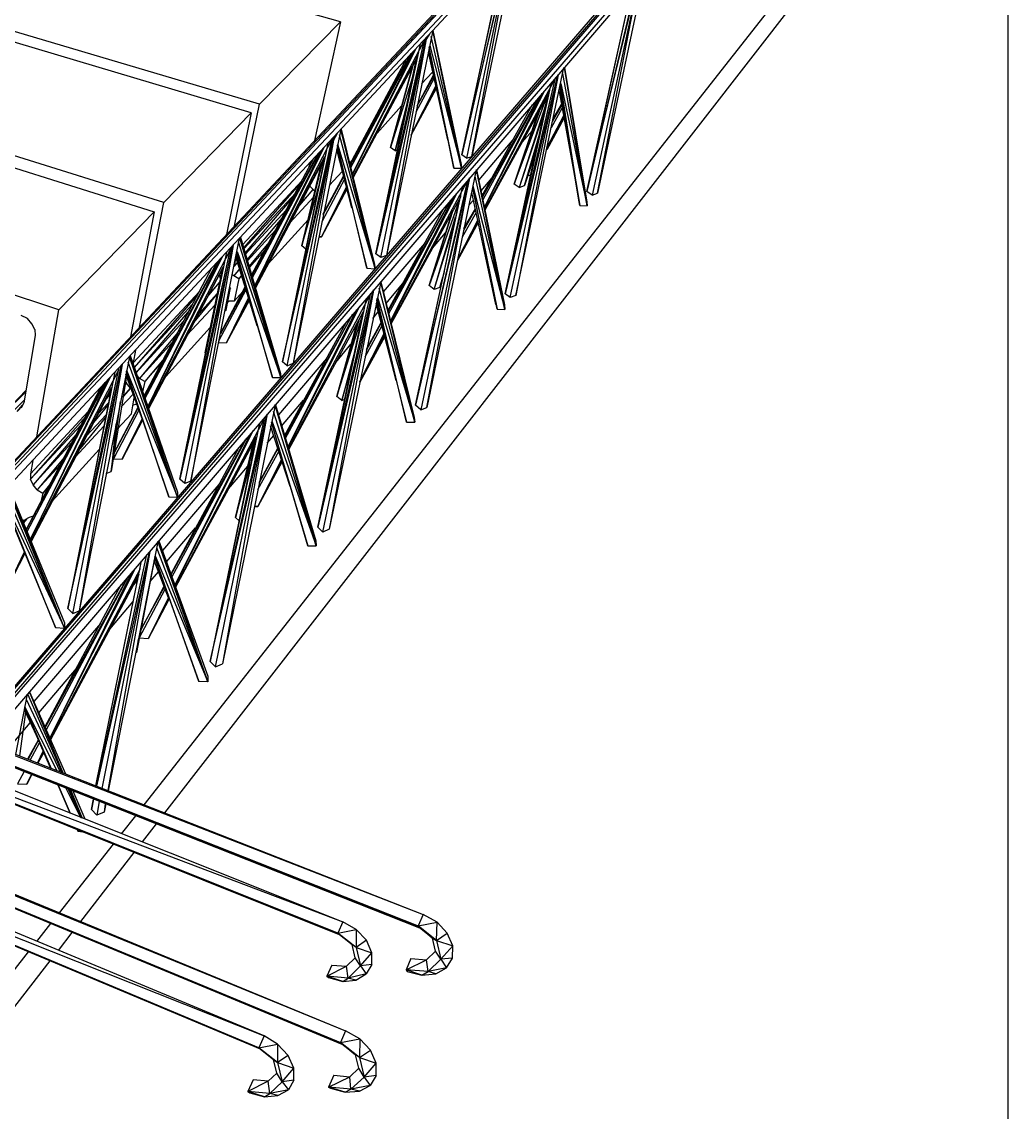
# Model space of a CAD drawing. Header units: inches. Extents: x -1482 to -895, y -39 to 122.
# Drawn here: x -995.226 to -993.158, y 0.844 to 3.13 of the extents above; entities that cross this region are included whole.
import ezdxf

# ---------------------------------------------------------------- set-up
doc = ezdxf.new("R2010")
doc.units = ezdxf.units.IN
doc.header["$MEASUREMENT"] = 0
doc.layers.add('all', color=1, linetype='Continuous')
doc.layers.add('KADR', color=5, linetype='Continuous')

# ---------------------------------------------------------------- blocks, each defined once
blk = doc.blocks.new('eeeeeeeeeeeeeeeee')
at = {"layer": 'all'}
for p, q in [((408.3574, -117.5453), (410.7129, -115.0324)), ((410.7185, -115.0324), (408.3591, -117.5453)), ((408.3651, -117.5479), (410.7186, -115.0324)), ((408.3694, -117.5496), (410.7367, -115.0324)), ((410.7336, -115.0356), (408.3873, -117.5564)), ((408.6876, -117.6753), (410.8618, -115.1564)), ((408.6901, -117.6762), (410.8618, -115.1644)), ((410.8618, -115.1647), (408.6961, -117.6788)), ((408.7012, -117.6805), (410.8618, -115.1841)), ((410.8618, -115.1852), (408.7184, -117.6873)), ((410.8618, -115.5117), (409.0494, -117.8173)), ((410.8618, -115.5577), (409.093, -117.8344)), ((409.4617, -116.1758), (408.5729, -115.9244)), ((409.8321, -116.0039), (409.7371, -116.4581)), ((409.7166, -116.4547), (409.8192, -116.0185)), ((409.8158, -116.0219), (409.7166, -116.4547)), ((409.8192, -116.0176), (409.726, -116.4615)), ((409.7371, -116.4581), (409.8201, -116.0176)), ((409.7166, -116.4547), (409.8073, -116.0313)), ((409.8021, -116.0492), (409.7166, -116.4547)), ((410.0989, -116.0749), (410.0006, -116.5351)), ((409.2744, -116.3666), (408.3625, -116.0946)), ((409.2923, -116.3486), (408.3822, -116.0792)), ((409.9783, -116.5317), (410.0853, -116.0912)), ((410.0818, -116.0954), (409.9783, -116.5317)), ((410.0861, -116.0903), (409.9895, -116.5394)), ((410.0006, -116.5351), (410.087, -116.0903)), ((409.9783, -116.5317), (410.0724, -116.1066)), ((410.0682, -116.122), (409.9783, -116.5317)), ((409.4617, -116.1758), (409.2923, -116.3486)), ((409.4617, -116.1758), (409.4078, -116.4248)), ((409.6413, -116.2092), (409.5361, -116.6626)), ((409.5464, -116.6703), (409.6413, -116.2092)), ((409.6559, -116.1938), (409.5583, -116.666)), ((409.6422, -116.2083), (409.5583, -116.666)), ((409.6405, -116.216), (409.649, -116.2015)), ((409.7157, -116.4829), (409.6524, -116.2066)), ((409.7157, -116.4829), (409.6559, -116.1938)), ((409.6559, -116.1938), (409.7149, -116.4752)), ((409.7157, -116.4829), (409.6559, -116.1938)), ((409.4865, -116.4975), (409.6208, -116.2314)), ((409.4865, -116.4966), (409.6165, -116.2357)), ((409.4882, -116.5017), (409.6362, -116.2186)), ((409.5361, -116.6626), (409.6379, -116.2135)), ((409.6293, -116.222), (409.5361, -116.6626)), ((409.6473, -116.2323), (409.6995, -116.4829)), ((409.6995, -116.4829), (409.6482, -116.228)), ((409.649, -116.2255), (409.7157, -116.4829)), ((409.4814, -116.4752), (409.6003, -116.2537)), ((409.4822, -116.4778), (409.6105, -116.2417)), ((409.6122, -116.2409), (409.4831, -116.4821)), ((409.4882, -116.5026), (409.6242, -116.2477)), ((409.6216, -116.2537), (409.4882, -116.5035)), ((409.5361, -116.6626), (409.6234, -116.2426)), ((409.6867, -116.4231), (409.6464, -116.2391)), ((408.1341, -116.2793), (409.0716, -116.5745)), ((409.0913, -116.5548), (408.1555, -116.2622)), ((409.5669, -116.4393), (409.6139, -116.2674)), ((409.6131, -116.2699), (409.5669, -116.4393)), ((409.6139, -116.2674), (409.6131, -116.2699)), ((409.6319, -116.3059), (409.655, -116.2811)), ((409.8295, -116.7498), (409.9304, -116.2716)), ((409.9792, -116.5616), (409.9313, -116.2716)), ((409.9313, -116.2716), (409.9783, -116.5539)), ((409.9792, -116.5616), (409.9313, -116.2716)), ((409.6157, -116.2828), (409.5669, -116.4393)), ((409.6584, -116.2939), (409.6199, -116.3649)), ((409.6225, -116.3521), (409.6576, -116.2896)), ((409.6234, -116.3503), (409.6567, -116.2879)), ((409.7645, -116.5693), (409.9133, -116.2922)), ((409.9168, -116.2879), (409.8073, -116.7464)), ((409.8073, -116.7464), (409.9125, -116.293)), ((409.9039, -116.3033), (409.8073, -116.7464)), ((409.8175, -116.7541), (409.9176, -116.287)), ((409.9185, -116.287), (409.8295, -116.7498)), ((409.9792, -116.5616), (409.9279, -116.2845)), ((409.6618, -116.3101), (409.6097, -116.4136)), ((409.6618, -116.311), (409.6097, -116.4136)), ((409.6627, -116.3144), (409.6097, -116.4145)), ((409.6627, -116.3153), (409.6097, -116.4145)), ((409.6627, -116.3153), (409.6097, -116.4145)), ((409.7636, -116.565), (409.8902, -116.3195)), ((409.7636, -116.5642), (409.8851, -116.3255)), ((409.7645, -116.571), (409.8996, -116.3238)), ((409.8073, -116.7464), (409.8988, -116.3195)), ((409.9202, -116.3221), (409.9621, -116.5531)), ((409.9219, -116.3127), (409.9638, -116.5608)), ((409.9621, -116.5531), (409.9219, -116.3127)), ((409.9236, -116.305), (409.9792, -116.5616)), ((409.9638, -116.5608), (409.9236, -116.3076)), ((409.2401, -116.6035), (409.2923, -116.3486)), ((409.5763, -116.4461), (409.6011, -116.3503)), ((409.7585, -116.5411), (409.8646, -116.3495)), ((409.7594, -116.5437), (409.8765, -116.3358)), ((409.8791, -116.3324), (409.7602, -116.5488)), ((409.8962, -116.3307), (409.7645, -116.571)), ((409.8261, -116.5163), (409.8945, -116.3332)), ((409.8928, -116.3486), (409.8363, -116.5231)), ((409.9073, -116.3803), (409.9253, -116.3495)), ((409.2744, -116.3666), (409.0913, -116.5548)), ((409.2744, -116.3666), (409.223, -116.6215)), ((409.5387, -116.4094), (409.59, -116.3521)), ((409.5985, -116.3649), (409.5763, -116.4461)), ((409.8783, -116.364), (409.8261, -116.5163)), ((409.8261, -116.5163), (409.8757, -116.3683)), ((409.8885, -116.3666), (409.8363, -116.5231)), ((409.9296, -116.3726), (409.8954, -116.4376)), ((409.9262, -116.3572), (409.9039, -116.3982)), ((409.9065, -116.3846), (409.9253, -116.3521)), ((409.9304, -116.3769), (409.8945, -116.4427)), ((409.9304, -116.3786), (409.8945, -116.4444)), ((409.9296, -116.3734), (409.8954, -116.4384)), ((409.3402, -116.8884), (409.448, -116.4171)), ((409.3505, -116.8969), (409.448, -116.4171)), ((409.4625, -116.4017), (409.3625, -116.8918)), ((409.4489, -116.4162), (409.3625, -116.8918)), ((409.4471, -116.4248), (409.4557, -116.4094)), ((409.5344, -116.6934), (409.46, -116.4128)), ((409.4625, -116.4017), (409.4617, -116.4017)), ((409.4617, -116.4017), (409.4625, -116.4017)), ((409.4617, -116.4017), (409.4625, -116.4017)), ((409.4625, -116.4008), (409.4634, -116.4008)), ((409.5344, -116.6934), (409.4625, -116.4008)), ((409.4625, -116.4017), (409.4625, -116.4017)), ((409.4625, -116.4025), (409.4625, -116.4017)), ((409.5344, -116.6934), (409.4625, -116.4017)), ((409.4634, -116.4008), (409.5335, -116.6848)), ((409.8432, -116.4282), (409.8637, -116.4042)), ((409.8475, -116.5189), (409.88, -116.4094)), ((409.2821, -116.7293), (409.4275, -116.4393)), ((409.2829, -116.7327), (409.4454, -116.4196)), ((409.3402, -116.8884), (409.4446, -116.4205)), ((409.4352, -116.4307), (409.3402, -116.8884)), ((409.4557, -116.4342), (409.4548, -116.4384)), ((409.4548, -116.4384), (409.5173, -116.6925)), ((409.4557, -116.4325), (409.5344, -116.6934)), ((409.5173, -116.6925), (409.4557, -116.4342)), ((409.5763, -116.4461), (409.5669, -116.4393)), ((409.8252, -116.4205), (409.7517, -116.5069)), ((409.8475, -116.5189), (409.874, -116.4359)), ((408.8715, -116.7797), (407.91, -116.4607)), ((409.2752, -116.707), (409.4061, -116.4615)), ((409.2761, -116.7087), (409.4155, -116.4521)), ((409.2769, -116.713), (409.4172, -116.4504)), ((409.4215, -116.4461), (409.2821, -116.7284)), ((409.2829, -116.7336), (409.4292, -116.4581)), ((409.4283, -116.4615), (409.2838, -116.7336)), ((409.4283, -116.4607), (409.3402, -116.8884)), ((409.4856, -116.5659), (409.454, -116.4436)), ((409.5763, -116.4461), (409.5814, -116.4444)), ((409.726, -116.4615), (409.7166, -116.4547)), ((409.726, -116.4615), (409.7371, -116.4581)), ((409.8714, -116.447), (409.8475, -116.5189)), ((409.868, -116.4633), (409.8629, -116.4735)), ((409.8714, -116.4479), (409.8714, -116.4479)), ((409.424, -116.4684), (409.3813, -116.6455)), ((409.3813, -116.6455), (409.4232, -116.4701)), ((409.3975, -116.471), (409.395, -116.4829)), ((409.4805, -116.4727), (409.4865, -116.4658)), ((409.7465, -116.4863), (409.643, -116.9842)), ((409.6995, -116.4829), (409.7157, -116.4829)), ((409.7149, -116.4752), (409.7157, -116.4829)), ((409.8064, -116.7789), (409.7474, -116.4855)), ((409.7474, -116.4855), (409.8056, -116.7695)), ((409.8064, -116.7789), (409.7474, -116.4863)), ((409.3813, -116.5094), (409.2572, -116.6429)), ((409.4702, -116.506), (409.4232, -116.595)), ((409.4258, -116.5787), (409.4685, -116.4992)), ((409.4258, -116.5804), (409.4685, -116.5017)), ((409.4386, -116.5189), (409.466, -116.4889)), ((409.5678, -116.8088), (409.7277, -116.5103)), ((409.6191, -116.9799), (409.732, -116.5043)), ((409.7286, -116.5086), (409.6191, -116.9799)), ((409.7328, -116.5035), (409.6302, -116.9893)), ((409.643, -116.9842), (409.7328, -116.5026)), ((409.8064, -116.7789), (409.744, -116.4992)), ((409.7568, -116.53), (409.7799, -116.5026)), ((409.8603, -116.4983), (409.8543, -116.4983)), ((409.3804, -116.5112), (409.259, -116.6497)), ((409.3727, -116.565), (409.4044, -116.5274)), ((409.4044, -116.5274), (409.3779, -116.5565)), ((409.3813, -116.6455), (409.4164, -116.5206)), ((409.4044, -116.5274), (409.3967, -116.5197)), ((409.4044, -116.5274), (409.4087, -116.5308)), ((409.4745, -116.5214), (409.4223, -116.6266)), ((409.4223, -116.6266), (409.4745, -116.5223)), ((409.4754, -116.5257), (409.4223, -116.6266)), ((409.4754, -116.5266), (409.4223, -116.6266)), ((409.4754, -116.5266), (409.4223, -116.6266)), ((409.6191, -116.9799), (409.7183, -116.5197)), ((409.7876, -116.7686), (409.7371, -116.5334)), ((409.7397, -116.5223), (409.7388, -116.5248)), ((409.7388, -116.5248), (409.7902, -116.778)), ((409.7397, -116.5197), (409.8064, -116.7789)), ((409.7902, -116.778), (409.7397, -116.5223)), ((409.8363, -116.5231), (409.8261, -116.5163)), ((409.8363, -116.5231), (409.8475, -116.5189)), ((409.9895, -116.5394), (409.9783, -116.5317)), ((409.0408, -116.8157), (409.0913, -116.5548)), ((409.2598, -116.6514), (409.3676, -116.5351)), ((409.2624, -116.6608), (409.3642, -116.5419)), ((409.4061, -116.5428), (409.3556, -116.5975)), ((409.5618, -116.7832), (409.6909, -116.5522)), ((409.6926, -116.5496), (409.5626, -116.7883)), ((409.5669, -116.8054), (409.7063, -116.5343)), ((409.5669, -116.8037), (409.6995, -116.5419)), ((409.714, -116.5419), (409.5678, -116.8097)), ((409.714, -116.5419), (409.5678, -116.8097)), ((409.7115, -116.5462), (409.6191, -116.9799)), ((409.7106, -116.5505), (409.6482, -116.7284)), ((409.7311, -116.5599), (409.7405, -116.5496)), ((409.9638, -116.5608), (409.9621, -116.5531)), ((409.9783, -116.5539), (409.9792, -116.5616)), ((409.9895, -116.5394), (410.0006, -116.5351)), ((409.0716, -116.5745), (408.8715, -116.7797)), ((409.0716, -116.5745), (409.022, -116.8362)), ((409.2624, -116.6634), (409.3479, -116.571)), ((409.5609, -116.7815), (409.6781, -116.5676)), ((409.6482, -116.7284), (409.6978, -116.571)), ((409.6961, -116.5753), (409.6482, -116.7284)), ((409.6978, -116.571), (409.6961, -116.5753)), ((409.7465, -116.5753), (409.7174, -116.6275)), ((409.7209, -116.6095), (409.7448, -116.5676)), ((409.7209, -116.6129), (409.7448, -116.5693)), ((409.9638, -116.5608), (409.9792, -116.5616)), ((409.2658, -116.6754), (409.3394, -116.5873)), ((409.3103, -116.6831), (409.3941, -116.5907)), ((409.6584, -116.737), (409.7029, -116.5847)), ((409.7508, -116.595), (409.7072, -116.6754)), ((409.7508, -116.5967), (409.7072, -116.6762)), ((409.7508, -116.5967), (409.7072, -116.6762)), ((409.75, -116.5907), (409.708, -116.6728)), ((409.75, -116.5916), (409.708, -116.6728)), ((409.3257, -116.6129), (409.2667, -116.6771)), ((409.655, -116.6506), (409.6824, -116.6181)), ((409.6584, -116.737), (409.6986, -116.6052)), ((409.2359, -116.6455), (409.1255, -117.1347)), ((409.1358, -117.1441), (409.2359, -116.6446)), ((409.1486, -117.139), (409.2504, -116.6292)), ((409.2367, -116.6446), (409.1486, -117.139)), ((409.2359, -116.6446), (409.2359, -116.6455)), ((409.3368, -116.9217), (409.2487, -116.6395)), ((409.2513, -116.6292), (409.2513, -116.6283)), ((409.3368, -116.9217), (409.2513, -116.6292)), ((409.3368, -116.9217), (409.2521, -116.6275)), ((409.2521, -116.6275), (409.3359, -116.9132)), ((409.3128, -116.6378), (409.2701, -116.6891)), ((409.389, -116.6523), (409.3813, -116.6455)), ((409.4223, -116.6266), (409.4164, -116.6266)), ((409.4164, -116.6266), (409.4223, -116.6266)), ((409.6379, -116.6403), (409.5515, -116.7421)), ((409.0579, -116.9833), (409.2145, -116.6677)), ((409.0588, -116.9859), (409.2316, -116.6531)), ((409.1255, -117.1347), (409.2324, -116.6489)), ((409.223, -116.6591), (409.1255, -117.1347)), ((409.2427, -116.6685), (409.2401, -116.6839)), ((409.2872, -116.8131), (409.2427, -116.6685)), ((409.2427, -116.6694), (409.2427, -116.6694)), ((409.2444, -116.66), (409.2436, -116.6626)), ((409.2436, -116.6626), (409.3197, -116.9217)), ((409.3197, -116.9217), (409.2444, -116.66)), ((409.2453, -116.6574), (409.3368, -116.9217)), ((409.3034, -116.6549), (409.2709, -116.6908)), ((409.5464, -116.6703), (409.5361, -116.6626)), ((409.5583, -116.666), (409.5464, -116.6703)), ((409.0502, -116.9602), (409.1922, -116.6916)), ((409.0511, -116.9619), (409.2025, -116.6814)), ((409.052, -116.9662), (409.2042, -116.6797)), ((409.2085, -116.6745), (409.0579, -116.9825)), ((409.0597, -116.9876), (409.2162, -116.6899)), ((409.2153, -116.6916), (409.0597, -116.9876)), ((409.1255, -117.1347), (409.2162, -116.6899)), ((409.1786, -116.8696), (409.2153, -116.6916)), ((409.2145, -116.6925), (409.1786, -116.8696)), ((409.2153, -116.6916), (409.2145, -116.6925)), ((409.2162, -116.6899), (409.2153, -116.6916)), ((409.247, -116.6805), (409.2384, -116.6891)), ((409.2504, -116.6934), (409.2384, -116.7087)), ((409.2461, -116.6797), (409.2393, -116.6882)), ((409.5173, -116.6925), (409.5344, -116.6934)), ((409.5335, -116.6848), (409.5344, -116.6934)), ((409.2085, -116.707), (409.2051, -116.7105)), ((409.2059, -116.7105), (409.2085, -116.707)), ((409.2085, -116.707), (409.2085, -116.7053)), ((409.2085, -116.7053), (409.2085, -116.707)), ((409.2102, -116.7139), (409.2085, -116.707)), ((409.2384, -116.7087), (409.235, -116.7062)), ((409.2513, -116.6942), (409.2384, -116.7087)), ((409.2487, -116.7147), (409.2384, -116.7087)), ((409.2487, -116.7147), (409.2393, -116.7618)), ((409.2547, -116.707), (409.2487, -116.7147)), ((409.2547, -116.7079), (409.2487, -116.7147)), ((409.679, -116.7002), (409.6704, -116.7327)), ((409.6704, -116.7327), (409.6764, -116.7113)), ((409.6755, -116.7156), (409.6704, -116.7327)), ((409.1828, -116.7532), (409.2085, -116.7224)), ((409.2085, -116.7224), (409.1871, -116.7455)), ((409.2076, -116.843), (409.2641, -116.737)), ((409.2102, -116.8294), (409.2624, -116.7318)), ((409.2632, -116.7336), (409.2102, -116.8302)), ((409.2222, -116.7806), (409.2316, -116.7336)), ((409.2316, -116.7336), (409.229, -116.7361)), ((409.2299, -116.7336), (409.2316, -116.7336)), ((409.4249, -117.2459), (409.531, -116.7387)), ((409.5464, -116.7216), (409.4386, -117.2399)), ((409.531, -116.7387), (409.4386, -117.2399)), ((409.531, -116.7387), (409.5301, -116.7395)), ((409.6182, -117.015), (409.5429, -116.7344)), ((409.5464, -116.7216), (409.5455, -116.7216)), ((409.5455, -116.7216), (409.5464, -116.7216)), ((409.5455, -116.7216), (409.5464, -116.7216)), ((409.6182, -117.015), (409.5464, -116.7207)), ((409.5464, -116.7207), (409.6165, -117.0056)), ((409.5464, -116.7216), (409.5464, -116.7207)), ((409.5464, -116.7207), (409.5464, -116.7216)), ((409.6182, -117.015), (409.5464, -116.7216)), ((409.5575, -116.7661), (409.5917, -116.725)), ((409.6584, -116.737), (409.6482, -116.7284)), ((409.6704, -116.7327), (409.6584, -116.737)), ((409.1666, -116.7413), (409.0271, -116.8909)), ((409.1623, -116.7481), (409.0297, -116.9004)), ((409.1555, -116.8054), (409.2034, -116.7472)), ((409.1649, -116.7883), (409.2042, -116.7447)), ((409.2692, -116.7541), (409.2222, -116.8499)), ((409.2692, -116.7541), (409.2222, -116.8499)), ((409.2701, -116.7567), (409.2222, -116.8499)), ((409.2709, -116.7575), (409.2222, -116.8499)), ((409.2709, -116.7584), (409.2222, -116.8499)), ((409.229, -116.7618), (409.2256, -116.7635)), ((409.2393, -116.7618), (409.229, -116.7618)), ((409.2572, -116.7413), (409.2393, -116.7618)), ((409.3531, -117.0714), (409.525, -116.7472)), ((409.5301, -116.7395), (409.4146, -117.2357)), ((409.4146, -117.2357), (409.5258, -116.7447)), ((409.5156, -116.7567), (409.4146, -117.2357)), ((409.5387, -116.7558), (409.5378, -116.7601)), ((409.5378, -116.7601), (409.6003, -117.015)), ((409.6003, -117.015), (409.5387, -116.7558)), ((409.5395, -116.7532), (409.6182, -117.015)), ((409.8175, -116.7541), (409.8073, -116.7464)), ((409.8295, -116.7498), (409.8175, -116.7541)), ((408.8253, -117.0458), (408.8715, -116.7797)), ((409.0297, -116.9004), (409.152, -116.7678)), ((409.1452, -116.7806), (409.0331, -116.9115)), ((409.1991, -116.7695), (409.1409, -116.8319)), ((409.2222, -116.7806), (409.2196, -116.7823)), ((409.4959, -116.7797), (409.3513, -117.0672)), ((409.3522, -117.068), (409.5027, -116.772)), ((409.5096, -116.784), (409.3531, -117.0731)), ((409.4146, -117.2357), (409.5096, -116.784)), ((409.5301, -116.7977), (409.5412, -116.784)), ((409.5789, -116.9277), (409.537, -116.7661)), ((409.7902, -116.778), (409.8064, -116.7789)), ((409.8056, -116.7695), (409.8064, -116.7789)), ((408.8056, -116.7977), (408.7928, -116.7917)), ((408.815, -116.8088), (408.8056, -116.7977)), ((409.1332, -116.8037), (409.0331, -116.9123)), ((409.3445, -117.0441), (409.4737, -116.8063)), ((409.3454, -117.0458), (409.4865, -116.7909)), ((409.3462, -117.05), (409.4882, -116.7883)), ((409.454, -116.9611), (409.5062, -116.7977)), ((409.5002, -116.8011), (409.454, -116.9611)), ((409.454, -116.9611), (409.4968, -116.8071)), ((409.5164, -116.8619), (409.5472, -116.8063)), ((408.821, -116.8208), (408.815, -116.8088)), ((408.821, -116.8208), (408.8219, -116.8336)), ((409.1204, -116.8276), (409.0408, -116.9235)), ((409.1888, -116.8165), (409.0956, -116.9192)), ((409.5532, -116.8302), (409.5027, -116.9294)), ((409.5489, -116.8131), (409.513, -116.879)), ((409.5164, -116.8644), (409.5472, -116.808)), ((408.8219, -116.8336), (408.7979, -116.9748)), ((409.1101, -116.8473), (409.0408, -116.9235)), ((409.1845, -116.8439), (409.1786, -116.8696)), ((409.2068, -116.849), (409.2076, -116.843)), ((409.2222, -116.8499), (409.2068, -116.849)), ((409.4523, -116.8901), (409.4839, -116.8516)), ((409.5532, -116.8311), (409.5027, -116.9303)), ((409.5027, -116.9303), (409.5541, -116.8336)), ((409.5549, -116.8353), (409.5027, -116.9312)), ((409.5549, -116.8353), (409.5027, -116.9312)), ((409.0212, -116.8756), (409.1204, -117.1621)), ((409.0212, -116.8764), (409.0212, -116.8756)), ((409.0323, -116.8644), (409.0271, -116.8909)), ((409.1786, -116.8696), (409.1794, -116.8704)), ((409.4916, -116.8687), (409.4651, -116.9696)), ((408.8903, -117.4059), (409.0032, -116.8952)), ((408.9006, -117.4162), (409.0032, -116.8952)), ((409.0195, -116.8781), (408.9142, -117.411)), ((409.0041, -116.8944), (408.9142, -117.411)), ((409.1204, -117.1724), (409.0169, -116.8892)), ((409.0195, -116.8781), (409.0186, -116.8781)), ((409.0186, -116.8781), (409.0195, -116.8781)), ((409.0186, -116.8781), (409.0195, -116.8781)), ((409.0195, -116.8773), (409.0195, -116.8798)), ((409.1204, -117.1724), (409.0195, -116.8781)), ((409.0195, -116.8781), (409.0195, -116.8781)), ((409.1204, -117.1724), (409.0212, -116.8764)), ((409.0271, -116.8909), (409.0271, -116.8927)), ((409.0922, -116.8815), (409.052, -116.9303)), ((409.0862, -116.8918), (409.052, -116.9303)), ((409.4326, -116.8815), (409.3317, -116.9996)), ((409.3505, -116.8969), (409.3402, -116.8884)), ((409.3505, -116.8969), (409.3625, -116.8918)), ((409.4651, -116.9696), (409.4865, -116.8927)), ((408.8116, -117.2622), (408.9801, -116.92)), ((408.8124, -117.2648), (408.9972, -116.9055)), ((408.8903, -117.4059), (408.9981, -116.9004)), ((408.9887, -116.9106), (408.8903, -117.4059)), ((409.0135, -116.9183), (408.981, -117.1185)), ((409.0468, -117.0098), (409.0118, -116.9149)), ((409.0135, -116.9081), (409.0126, -116.9106)), ((409.0126, -116.9106), (409.1024, -117.1715)), ((409.0135, -116.9063), (409.1204, -117.1724)), ((409.1024, -117.1715), (409.0135, -116.9081)), ((409.0408, -116.9235), (409.0357, -116.9175)), ((409.3197, -116.9217), (409.3368, -116.9217)), ((409.3359, -116.9132), (409.3368, -116.9217)), ((408.803, -117.2417), (408.969, -116.9312)), ((408.803, -117.2408), (408.9596, -116.9423)), ((408.8047, -117.2459), (408.9707, -116.9303)), ((408.975, -116.9252), (408.8116, -117.2622)), ((408.8133, -117.2656), (408.9818, -116.9423)), ((408.9818, -116.9423), (408.8903, -117.4059)), ((408.9818, -116.9423), (408.981, -116.9457)), ((409.0058, -116.9628), (409.022, -116.944)), ((409.022, -116.944), (409.0066, -116.9611)), ((409.01, -116.938), (409.0135, -116.9337)), ((409.0135, -116.9337), (409.01, -116.9371)), ((409.0135, -116.9337), (409.0109, -116.9294)), ((409.0109, -116.9294), (409.0135, -116.9337)), ((409.022, -116.944), (409.0135, -116.9337)), ((409.0229, -116.9448), (409.022, -116.944)), ((409.052, -116.9303), (409.0408, -116.9235)), ((409.052, -116.9303), (409.0468, -116.9517)), ((409.5027, -116.9312), (409.5027, -116.9303)), ((408.7594, -116.9936), (408.8022, -116.9491)), ((408.8013, -116.9525), (408.7594, -116.9936)), ((408.8022, -116.9491), (408.8013, -116.9525)), ((408.981, -116.9457), (408.8133, -117.2656)), ((408.9681, -116.9705), (408.9784, -116.9577)), ((408.9724, -116.9619), (408.9792, -116.9542)), ((409.0271, -116.9568), (409.0023, -116.9833)), ((409.0237, -116.9979), (409.0297, -116.9645)), ((409.4651, -116.9696), (409.454, -116.9611)), ((409.4651, -116.9696), (409.4711, -116.9671)), ((408.7988, -116.9688), (408.7731, -116.9953)), ((408.7842, -116.9927), (408.7953, -116.9799)), ((408.7953, -116.9808), (408.7842, -116.9927)), ((408.7936, -116.985), (408.7979, -116.9748)), ((408.9741, -116.9799), (408.9442, -117.0158)), ((408.9758, -116.9748), (408.9536, -116.9987)), ((408.981, -117.1185), (409.0006, -116.9722)), ((409.0391, -116.9902), (408.9861, -117.092)), ((408.9869, -117.0808), (409.0374, -116.985)), ((409.0374, -116.9859), (408.9869, -117.0808)), ((409.0323, -116.9782), (409.0271, -116.9799)), ((409.0348, -116.9782), (409.0323, -116.9782)), ((409.3248, -116.9799), (409.2145, -117.5222)), ((409.3248, -116.9799), (409.324, -116.9799)), ((409.324, -116.9799), (409.3248, -116.9799)), ((409.324, -116.9799), (409.3248, -116.9799)), ((409.4112, -117.2742), (409.3248, -116.9799)), ((409.3248, -116.9799), (409.3248, -116.9799)), ((409.3248, -116.9799), (409.3248, -116.9799)), ((409.4112, -117.2742), (409.3257, -116.9791)), ((409.3257, -116.9791), (409.4104, -117.2639)), ((409.3385, -117.0235), (409.3847, -116.9688)), ((409.6302, -116.9893), (409.6191, -116.9799)), ((409.6302, -116.9893), (409.643, -116.9842)), ((408.9331, -116.9927), (408.8124, -117.1236)), ((408.9271, -117.0039), (408.8124, -117.1347)), ((408.969, -117.0064), (408.9159, -117.0706)), ((408.9707, -116.9996), (408.9296, -117.0441)), ((409.0237, -116.9979), (408.9946, -117.0295)), ((409.046, -117.0073), (409.0041, -117.0928)), ((409.0041, -117.0928), (409.046, -117.0081)), ((409.0468, -117.0098), (409.0041, -117.0928)), ((409.0468, -117.0107), (409.0041, -117.0928)), ((409.0468, -117.0107), (409.0041, -117.0928)), ((409.1161, -117.3606), (409.3026, -117.0073)), ((409.1888, -117.5171), (409.3077, -116.9996)), ((409.1888, -117.5171), (409.3034, -117.0047)), ((409.1999, -117.5282), (409.3086, -116.9987)), ((409.3086, -116.9979), (409.2145, -117.5222)), ((409.318, -117.0124), (409.4112, -117.2742)), ((409.4112, -117.2742), (409.3214, -116.9927)), ((409.6165, -117.0056), (409.6182, -117.015)), ((408.8124, -117.1347), (408.9185, -117.021)), ((408.9656, -117.0235), (408.9057, -117.0885)), ((408.9912, -117.0184), (408.981, -117.1185)), ((409.1153, -117.3571), (409.2795, -117.0321)), ((409.2923, -117.0175), (409.1888, -117.5171)), ((409.3565, -117.1501), (409.3154, -117.0227)), ((409.3933, -117.2742), (409.3171, -117.015)), ((409.3171, -117.015), (409.3171, -117.0175)), ((409.3171, -117.0175), (409.3933, -117.2742)), ((409.6003, -117.015), (409.6182, -117.015)), ((408.9074, -117.0415), (408.8176, -117.1467)), ((408.898, -117.0586), (408.8176, -117.1467)), ((409.1067, -117.3349), (409.2632, -117.0518)), ((409.1084, -117.34), (409.2658, -117.0483)), ((409.2726, -117.0406), (409.1144, -117.3563)), ((409.1161, -117.3614), (409.2855, -117.0458)), ((409.2855, -117.0475), (409.1161, -117.3614)), ((409.2855, -117.0458), (409.1888, -117.5171)), ((409.2821, -117.0535), (409.2419, -117.2151)), ((409.2419, -117.2151), (409.2795, -117.0577)), ((409.2855, -117.0458), (409.2855, -117.0475)), ((409.3086, -117.0595), (409.3223, -117.0432)), ((408.9562, -117.0723), (408.8578, -117.1809)), ((409.1067, -117.3332), (409.2495, -117.068)), ((409.2786, -117.062), (409.2752, -117.0663)), ((409.3325, -117.0757), (409.288, -117.157)), ((409.2915, -117.1416), (409.3308, -117.0697)), ((409.3308, -117.0706), (409.2915, -117.1424)), ((408.8167, -117.0954), (408.8124, -117.1236)), ((408.8817, -117.0903), (408.8261, -117.157)), ((408.8749, -117.1039), (408.8261, -117.157)), ((408.9861, -117.0877), (408.9861, -117.092)), ((408.9861, -117.092), (409.0041, -117.0928)), ((409.2419, -117.2151), (409.2735, -117.1022)), ((409.3385, -117.0937), (409.2889, -117.192)), ((409.2889, -117.192), (409.3385, -117.0945)), ((409.3394, -117.0971), (409.2889, -117.192)), ((409.3394, -117.098), (409.2889, -117.192)), ((408.8124, -117.1236), (408.8124, -117.1347)), ((408.9707, -117.1228), (408.981, -117.1185)), ((409.2273, -117.1553), (409.2675, -117.1074)), ((408.8834, -117.4469), (408.7654, -117.1501)), ((408.7663, -117.1501), (408.8834, -117.4358)), ((408.8176, -117.1467), (408.8124, -117.1347)), ((408.8261, -117.157), (408.8176, -117.1467)), ((408.8518, -117.1467), (408.8381, -117.1638)), ((408.8501, -117.1501), (408.8381, -117.1638)), ((409.2068, -117.1459), (409.0887, -117.2844)), ((409.1358, -117.1441), (409.1255, -117.1347)), ((409.1486, -117.139), (409.1358, -117.1441)), ((408.8834, -117.4469), (408.7611, -117.1647)), ((408.8834, -117.4469), (408.7637, -117.1536)), ((408.8261, -117.157), (408.8381, -117.1638)), ((408.8381, -117.1638), (408.8347, -117.1792)), ((409.1024, -117.1715), (409.1204, -117.1724)), ((409.1204, -117.1621), (409.1204, -117.1724)), ((408.7568, -117.1852), (408.8646, -117.4461)), ((408.7577, -117.1801), (408.8834, -117.4469)), ((408.8646, -117.4461), (408.7577, -117.1818)), ((409.2889, -117.192), (409.2812, -117.192)), ((409.2812, -117.192), (409.2889, -117.192)), ((408.8039, -117.2186), (408.7971, -117.2263)), ((408.809, -117.2151), (408.8005, -117.2203)), ((408.8176, -117.2126), (408.809, -117.2151)), ((409.2495, -117.222), (409.2419, -117.2151)), ((408.7953, -117.2228), (408.7979, -117.2203)), ((408.8005, -117.2203), (408.7971, -117.2254)), ((409.0973, -117.3084), (409.158, -117.2365)), ((409.4249, -117.2459), (409.4146, -117.2357)), ((409.4386, -117.2399), (409.4249, -117.2459)), ((409.081, -117.2639), (409.0793, -117.2665)), ((409.081, -117.2639), (409.1837, -117.5479)), ((409.1837, -117.5599), (409.081, -117.2639)), ((409.4104, -117.2639), (409.4112, -117.2742)), ((408.7996, -117.2878), (408.7645, -117.3597)), ((408.7988, -117.2878), (408.7645, -117.3597)), ((408.951, -117.7788), (409.0614, -117.2878)), ((408.9621, -117.7831), (409.0614, -117.287)), ((409.0622, -117.2861), (408.9741, -117.7874)), ((409.0793, -117.2665), (408.975, -117.7882)), ((409.1837, -117.5599), (409.0768, -117.2784)), ((409.0793, -117.2665), (409.0785, -117.2665)), ((409.0785, -117.2665), (409.0793, -117.2665)), ((409.0785, -117.2665), (409.0793, -117.2665)), ((409.0793, -117.2665), (409.1837, -117.5599)), ((409.0793, -117.2665), (409.0793, -117.2665)), ((409.0793, -117.2673), (409.0793, -117.2665)), ((409.3933, -117.2742), (409.4112, -117.2742)), ((408.8005, -117.2896), (408.7645, -117.3597)), ((408.8005, -117.2904), (408.7645, -117.3597)), ((408.8005, -117.2904), (408.7645, -117.3597)), ((408.9493, -117.778), (409.0451, -117.3058)), ((408.9502, -117.778), (409.0562, -117.293)), ((409.0716, -117.305), (409.034, -117.4983)), ((409.1016, -117.3836), (409.0716, -117.305)), ((409.1649, -117.559), (409.0725, -117.2973)), ((409.0725, -117.2973), (409.0725, -117.3007)), ((409.0725, -117.3007), (409.1649, -117.559)), ((409.0733, -117.2955), (409.1837, -117.5599)), ((408.8527, -117.6779), (409.0323, -117.3212)), ((409.0246, -117.3298), (408.8527, -117.6779)), ((408.8535, -117.6805), (409.0425, -117.3221)), ((409.0631, -117.3494), (409.0802, -117.3289)), ((408.8424, -117.6548), (409.0023, -117.3554)), ((408.8432, -117.6565), (409.0152, -117.3409)), ((408.845, -117.6608), (409.0177, -117.3383)), ((408.8544, -117.6813), (409.0391, -117.334)), ((409.0383, -117.3366), (408.8544, -117.6813)), ((408.9493, -117.778), (409.0391, -117.334)), ((409.0366, -117.346), (409.028, -117.3563)), ((409.0391, -117.334), (409.0383, -117.3366)), ((409.04, -117.4683), (409.0947, -117.3657)), ((409.0425, -117.4512), (409.093, -117.3606)), ((409.0434, -117.4512), (409.0922, -117.3588)), ((408.9784, -117.4495), (409.0271, -117.3913)), ((409.1016, -117.3828), (409.0588, -117.4692)), ((409.1016, -117.3836), (409.0588, -117.4692)), ((409.1024, -117.3862), (409.0588, -117.4692)), ((409.1024, -117.3862), (409.0588, -117.4692)), ((409.1024, -117.3871), (409.0588, -117.4692)), ((408.0469, -117.423), (409.6353, -118.0474)), ((408.8903, -117.4059), (408.9006, -117.4162)), ((408.9006, -117.4162), (408.9142, -117.411)), ((409.6276, -118.0757), (408.0272, -117.4427)), ((408.0272, -117.4427), (409.6276, -118.0757)), ((408.0289, -117.441), (409.6251, -118.0714)), ((408.0417, -117.4281), (409.6353, -118.0474)), ((408.9587, -117.4375), (408.8193, -117.6009)), ((408.8646, -117.4461), (408.8834, -117.4469)), ((408.8834, -117.4358), (408.8834, -117.4469)), ((409.034, -117.4983), (409.0383, -117.47)), ((409.0588, -117.4692), (409.04, -117.4683)), ((409.04, -117.4683), (409.04, -117.4683)), ((409.0357, -117.4846), (409.034, -117.4983)), ((409.034, -117.4983), (409.0323, -117.4991)), ((408.1547, -117.5393), (409.4668, -118.0628)), ((408.8296, -117.6249), (408.9083, -117.5316)), ((409.1888, -117.5171), (409.1999, -117.5282)), ((409.1999, -117.5282), (409.2145, -117.5222)), ((409.4566, -118.0868), (408.1452, -117.5616)), ((408.1452, -117.5616), (409.4668, -118.0628)), ((409.1837, -117.5599), (409.1649, -117.559)), ((409.1837, -117.5479), (409.1837, -117.5599)), ((409.46, -118.0902), (408.1521, -117.5667)), ((409.4566, -118.0868), (408.1521, -117.5667)), ((408.8065, -117.5847), (408.8065, -117.5864)), ((408.8809, -117.7515), (408.8099, -117.5804)), ((408.8099, -117.5804), (408.8852, -117.7523)), ((408.7817, -117.7121), (408.8056, -117.5855)), ((408.874, -117.748), (408.8039, -117.5966)), ((408.8783, -117.7498), (408.8065, -117.5855)), ((407.8459, -117.6274), (409.4728, -118.2912)), ((407.8493, -117.6214), (409.4728, -118.2912)), ((408.8013, -117.6232), (408.7894, -117.7147)), ((408.8005, -117.6155), (408.7996, -117.6189)), ((408.7996, -117.6189), (408.8304, -117.6847)), ((408.8005, -117.612), (408.8005, -117.6137)), ((408.868, -117.7463), (408.8005, -117.612)), ((408.8005, -117.6137), (408.8552, -117.7412)), ((408.8544, -117.7403), (408.8005, -117.6155)), ((407.3318, -119.3938), (408.8116, -117.6454)), ((407.8399, -117.6454), (409.4651, -118.3194)), ((409.4651, -118.3194), (407.8399, -117.6463)), ((407.8407, -117.6445), (409.4617, -118.316)), ((408.8065, -117.7215), (408.8287, -117.6813)), ((408.8073, -117.7224), (408.8287, -117.6822)), ((408.8116, -117.7241), (408.8313, -117.6873)), ((408.827, -117.7301), (408.839, -117.7053)), ((408.839, -117.7053), (408.827, -117.7301)), ((408.8278, -117.7301), (408.8398, -117.707)), ((408.8278, -117.7301), (408.8398, -117.7078)), ((408.8398, -117.7078), (408.8278, -117.7301)), ((409.3017, -118.3023), (407.9588, -117.7421)), ((409.2906, -118.3271), (407.9485, -117.7643)), ((407.9485, -117.7643), (409.3017, -118.3023)), ((408.7988, -117.748), (408.7851, -117.7737)), ((408.8047, -117.7746), (408.8142, -117.754)), ((408.815, -117.754), (408.8047, -117.7746)), ((408.815, -117.754), (408.8047, -117.7746)), ((408.815, -117.754), (408.8047, -117.7746)), ((408.8142, -117.754), (408.8047, -117.7746)), ((409.294, -118.3297), (407.9562, -117.7686)), ((407.9562, -117.7686), (409.2906, -118.3271)), ((408.7851, -117.7737), (408.8047, -117.7746)), ((408.8698, -117.7763), (408.8954, -117.8353)), ((408.8954, -117.8353), (408.8698, -117.7763)), ((408.9168, -117.8438), (408.886, -117.7823)), ((408.8911, -117.7848), (408.9185, -117.8447)), ((408.8937, -117.7857), (408.9194, -117.8447)), ((408.8963, -117.7865), (408.9202, -117.8456)), ((408.9006, -117.7882), (408.9262, -117.8473)), ((408.9442, -117.8054), (408.9399, -117.8276)), ((408.9442, -117.8054), (408.9399, -117.8276)), ((408.9399, -117.8276), (408.9442, -117.8054)), ((408.9442, -117.8054), (408.9399, -117.8276)), ((408.9562, -117.8105), (408.951, -117.8396)), ((408.951, -117.8396), (408.9399, -117.8276)), ((408.9664, -117.8327), (408.951, -117.8396)), ((408.9698, -117.8156), (408.9664, -117.8327)), ((408.969, -117.8156), (408.9664, -117.8327)), ((408.9185, -117.8447), (408.9168, -117.8438)), ((409.0323, -117.8404), (409.0023, -117.8781)), ((409.0759, -117.8575), (409.046, -117.8952)), ((408.9108, -117.8704), (408.9125, -117.8738)), ((408.9125, -117.8738), (408.9108, -117.8704)), ((408.9202, -117.8746), (408.9125, -117.8738)), ((408.9852, -117.9003), (408.8723, -118.044)), ((409.0289, -117.9174), (408.9168, -118.062)), ((409.4668, -118.0628), (409.4566, -118.0868)), ((409.495, -118.0791), (409.4668, -118.0628)), ((409.6353, -118.0474), (409.6251, -118.0714)), ((409.6251, -118.0714), (409.6644, -118.0637)), ((409.6644, -118.0637), (409.6353, -118.0474)), ((409.6636, -118.1022), (409.6644, -118.0637)), ((409.6858, -118.0868), (409.6644, -118.0637)), ((408.8544, -118.0662), (408.8244, -118.1039)), ((408.8988, -118.0851), (408.8698, -118.1227)), ((409.4566, -118.0868), (409.495, -118.0791)), ((409.46, -118.0902), (409.4566, -118.0868)), ((409.4566, -118.0868), (409.46, -118.0902)), ((409.46, -118.0902), (409.4566, -118.0868)), ((409.4566, -118.0868), (409.4865, -118.1107)), ((409.495, -118.1167), (409.4566, -118.0868)), ((409.5164, -118.1013), (409.495, -118.0791)), ((409.495, -118.0791), (409.495, -118.1167)), ((409.6251, -118.0714), (409.6276, -118.0757)), ((409.6276, -118.0757), (409.6251, -118.0714)), ((409.6251, -118.0714), (409.655, -118.097)), ((409.6636, -118.1022), (409.6251, -118.0714)), ((409.655, -118.097), (409.6276, -118.0757)), ((409.6636, -118.1022), (409.6858, -118.0868)), ((409.6978, -118.1133), (409.6858, -118.0868)), ((409.4865, -118.1107), (409.46, -118.0902)), ((409.495, -118.1167), (409.4865, -118.1107)), ((409.4925, -118.1381), (409.4865, -118.1107)), ((409.5164, -118.1013), (409.495, -118.1167)), ((409.5276, -118.1278), (409.5164, -118.1013)), ((409.655, -118.097), (409.6636, -118.1022)), ((409.661, -118.1244), (409.655, -118.097)), ((409.6636, -118.1022), (409.6978, -118.1133)), ((409.6636, -118.1022), (409.6721, -118.1415)), ((408.8073, -118.1261), (407.6662, -119.5786)), ((409.495, -118.1167), (409.5276, -118.1278)), ((409.495, -118.1167), (409.5036, -118.1552)), ((409.5036, -118.1552), (409.5276, -118.1278)), ((409.5276, -118.1526), (409.5276, -118.1278)), ((409.6422, -118.1424), (409.661, -118.1244)), ((409.6721, -118.1415), (409.661, -118.1244)), ((409.6721, -118.1415), (409.6978, -118.1133)), ((409.6969, -118.139), (409.6978, -118.1133)), ((408.8527, -118.1449), (407.6585, -119.6829)), ((409.4437, -118.1535), (409.4335, -118.1766)), ((409.4335, -118.1766), (409.4745, -118.1561)), ((409.4437, -118.1535), (409.4745, -118.1561)), ((409.4745, -118.1561), (409.4925, -118.1381)), ((409.4779, -118.1809), (409.4745, -118.1561)), ((409.5036, -118.1552), (409.4779, -118.1809)), ((409.5036, -118.1552), (409.4925, -118.1381)), ((409.5276, -118.1526), (409.5036, -118.1552)), ((409.5036, -118.1552), (409.5156, -118.1723)), ((409.5276, -118.1526), (409.5156, -118.1723)), ((409.6097, -118.1398), (409.5994, -118.1638)), ((409.5994, -118.1638), (409.6422, -118.1424)), ((409.6097, -118.1398), (409.6422, -118.1424)), ((409.6456, -118.1672), (409.6422, -118.1424)), ((409.6721, -118.1415), (409.6456, -118.1672)), ((409.6969, -118.139), (409.6721, -118.1415)), ((409.6721, -118.1415), (409.6841, -118.1595)), ((409.6841, -118.1595), (409.6969, -118.139)), ((409.4335, -118.1766), (409.4369, -118.18)), ((409.4668, -118.1877), (409.4335, -118.1766)), ((409.4779, -118.1809), (409.4335, -118.1766)), ((409.5156, -118.1723), (409.4779, -118.1809)), ((409.4942, -118.1851), (409.5156, -118.1723)), ((409.5994, -118.1638), (409.602, -118.1672)), ((409.6328, -118.1749), (409.5994, -118.1638)), ((409.6456, -118.1672), (409.5994, -118.1638)), ((409.602, -118.1672), (409.6328, -118.1749)), ((409.6328, -118.1749), (409.6456, -118.1672)), ((409.6328, -118.1749), (409.6618, -118.1723)), ((409.6841, -118.1595), (409.6456, -118.1672)), ((409.6618, -118.1723), (409.6456, -118.1672)), ((409.6618, -118.1723), (409.6841, -118.1595)), ((409.4369, -118.18), (409.4668, -118.1877)), ((409.4668, -118.1877), (409.4779, -118.1809)), ((409.4668, -118.1877), (409.4942, -118.1851)), ((409.4942, -118.1851), (409.4779, -118.1809)), ((409.4728, -118.2912), (409.4617, -118.316)), ((409.5027, -118.3083), (409.4728, -118.2912)), ((409.3017, -118.3023), (409.2906, -118.3271)), ((409.33, -118.3194), (409.3017, -118.3023)), ((409.4617, -118.316), (409.5027, -118.3083)), ((409.4617, -118.316), (409.4651, -118.3194)), ((409.4651, -118.3194), (409.4617, -118.316)), ((409.4617, -118.316), (409.4933, -118.3417)), ((409.5019, -118.3477), (409.4617, -118.316)), ((409.5027, -118.3083), (409.5019, -118.3477)), ((409.525, -118.3323), (409.5027, -118.3083)), ((409.2906, -118.3271), (409.33, -118.3194)), ((409.294, -118.3297), (409.2906, -118.3271)), ((409.2906, -118.3271), (409.294, -118.3297)), ((409.33, -118.3579), (409.2906, -118.3271)), ((409.3214, -118.3519), (409.2906, -118.3271)), ((409.2906, -118.3271), (409.33, -118.3579)), ((409.294, -118.3297), (409.2906, -118.3271)), ((409.2906, -118.3271), (409.3214, -118.3519)), ((409.294, -118.3297), (409.294, -118.3297)), ((409.3214, -118.3519), (409.294, -118.3297)), ((409.294, -118.3297), (409.294, -118.3306)), ((409.294, -118.3306), (409.294, -118.3297)), ((409.294, -118.3297), (409.3214, -118.3519)), ((409.3522, -118.3434), (409.33, -118.3194)), ((409.33, -118.3194), (409.33, -118.3579)), ((409.4933, -118.3417), (409.4651, -118.3194)), ((409.5019, -118.3477), (409.525, -118.3323)), ((409.537, -118.3596), (409.525, -118.3323)), ((409.33, -118.3579), (409.3214, -118.3519)), ((409.3282, -118.3802), (409.3214, -118.3519)), ((409.3214, -118.3519), (409.33, -118.3579)), ((409.3214, -118.3519), (409.3214, -118.3519)), ((409.3522, -118.3434), (409.33, -118.3579)), ((409.33, -118.3579), (409.3642, -118.3699)), ((409.33, -118.3579), (409.3394, -118.3981)), ((409.3642, -118.3699), (409.3522, -118.3434)), ((409.5002, -118.3699), (409.4933, -118.3417)), ((409.5019, -118.3477), (409.4933, -118.3417)), ((409.5019, -118.3477), (409.537, -118.3596)), ((409.5019, -118.3477), (409.5113, -118.3887)), ((409.5113, -118.3887), (409.537, -118.3596)), ((409.537, -118.3853), (409.537, -118.3596)), ((409.3103, -118.3973), (409.3282, -118.3802)), ((409.3394, -118.3981), (409.3282, -118.3802)), ((409.3394, -118.3981), (409.3642, -118.3699)), ((409.3642, -118.3947), (409.3642, -118.3699)), ((409.448, -118.3845), (409.4369, -118.4093)), ((409.448, -118.3845), (409.4814, -118.3879)), ((409.4814, -118.3879), (409.5002, -118.3699)), ((409.5113, -118.3887), (409.5002, -118.3699)), ((409.537, -118.3853), (409.5113, -118.3887)), ((409.537, -118.3853), (409.5241, -118.4058)), ((409.2786, -118.3939), (409.2675, -118.4187)), ((409.3103, -118.3973), (409.2675, -118.4187)), ((409.3103, -118.3973), (409.2786, -118.3939)), ((409.3137, -118.4229), (409.3103, -118.3973)), ((409.3394, -118.3981), (409.3137, -118.4229)), ((409.3642, -118.3947), (409.3394, -118.3981)), ((409.3394, -118.3981), (409.3531, -118.4152)), ((409.3642, -118.3947), (409.3531, -118.4152)), ((409.4369, -118.4093), (409.4814, -118.3879)), ((409.4839, -118.4135), (409.4814, -118.3879)), ((409.5113, -118.3887), (409.4839, -118.4135)), ((409.5241, -118.4058), (409.4839, -118.4135)), ((409.5019, -118.4178), (409.5241, -118.4058)), ((409.5113, -118.3887), (409.5241, -118.4058)), ((409.2675, -118.4187), (409.2718, -118.4212)), ((409.3137, -118.4229), (409.2675, -118.4187)), ((409.3026, -118.4298), (409.2675, -118.4187)), ((409.2718, -118.4212), (409.3026, -118.4298)), ((409.3026, -118.4298), (409.3137, -118.4229)), ((409.3026, -118.4298), (409.3308, -118.4272)), ((409.3531, -118.4152), (409.3137, -118.4229)), ((409.3308, -118.4272), (409.3137, -118.4229)), ((409.3308, -118.4272), (409.3531, -118.4152)), ((409.4412, -118.4118), (409.4369, -118.4093)), ((409.4369, -118.4093), (409.4412, -118.4118)), ((409.472, -118.4204), (409.4369, -118.4093)), ((409.4839, -118.4135), (409.4369, -118.4093)), ((409.4412, -118.4118), (409.472, -118.4204)), ((409.472, -118.4204), (409.4839, -118.4135)), ((409.472, -118.4204), (409.5019, -118.4178)), ((409.5019, -118.4178), (409.4839, -118.4135))]:
    blk.add_line(p, q, dxfattribs=at)
at = {"layer": 'KADR'}
blk.add_lwpolyline([(403.1633, -120.1647), (410.8618, -120.1647), (410.8618, -115.0324), (403.1633, -115.0324)], close=True, dxfattribs=at)

msp = doc.modelspace()

# ---------------------------------------------------------------- block references
msp.add_blockref('eeeeeeeeeeeeeeeee', (-1404.0195, 119.306))

doc.saveas('drawing.dxf')
